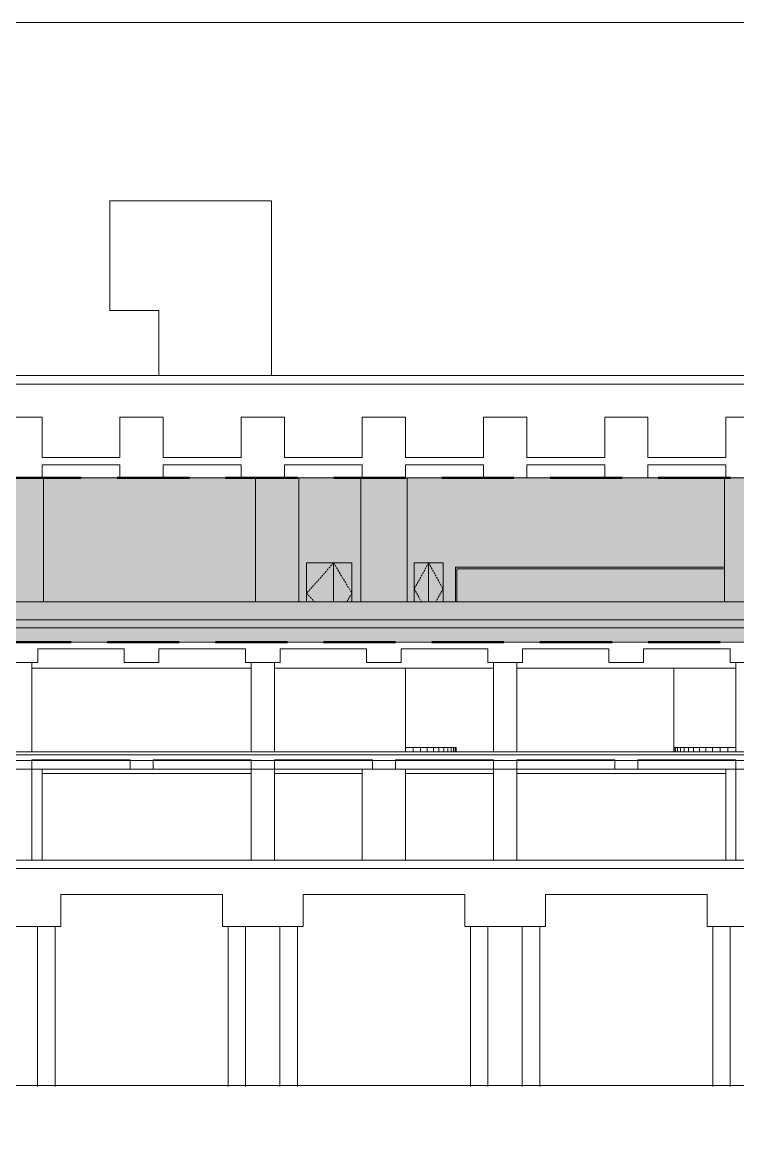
# Model space of a CAD drawing. Header units: millimetres. Extents: x 829698 to 839067, y 817400 to 823544.
# Drawn here: x 833062.3 to 833161.4, y 820278.5 to 820435.4 of the extents above; entities that cross this region are included whole.
import ezdxf

# ---------------------------------------------------------------- set-up
doc = ezdxf.new("R2010")
doc.units = ezdxf.units.MM
doc.linetypes.add('2X62X-MAGP-S-001$0$HIDDEN', pattern=[0.375, 0.25, -0.125])
doc.linetypes.add('DASHED2', pattern=[0.375, 0.25, -0.125])
doc.layers.add('01-feature', color=8, linetype='Continuous', lineweight=13)
doc.layers.add('01-occup', color=7, linetype='DASHED2', lineweight=50)
doc.layers.add('01-hatch', color=7, linetype='Continuous', lineweight=0, true_color=0xa8def7)
doc.layers.add('viewport', color=2, linetype='Continuous', lineweight=20, plot=False)

msp = doc.modelspace()

# ---------------------------------------------------------------- hatches: boundary and pattern name
at = {"layer": '01-hatch', "ltscale": 4}
h = msp.add_hatch(color=256, dxfattribs=at)
h.dxf.hatch_style = 1
h.paths.add_polyline_path([(832893.957, 820349.551), (833973.422, 820349.531), (833973.422, 820350.931), (833995.25, 820351.532), (834004.18, 820351.732), (834019.339, 820351.932), (834057.726, 820352.132), (834106.29, 820352.331), (834172.67, 820352.531), (834344.598, 820351.199), (834344.598, 820351.791), (834351.41, 820351.791), (834515.443, 820351.791), (834515.443, 820353.791), (834573.425, 820353.791), (834573.425, 820354.811), (835012.815, 820354.811), (835091.499, 820356.212), (835202, 820360.212), (835256.125, 820362.255), (835256.125, 820383.99), (835201.189, 820381.917), (835147.665, 820379.918), (835090.924, 820377.925), (835012.622, 820376.531), (834572.404, 820376.531), (834542.653, 820375.528), (834522.276, 820375.33), (834497.413, 820374.927), (834489.364, 820374.725), (834481.166, 820374.526), (834472.217, 820374.327), (834462.115, 820374.128), (834450.142, 820373.929), (834434.498, 820373.731), (834395.552, 820373.531), (834380.467, 820373.33), (834354.416, 820373.132), (834325.502, 820373.331), (834282.081, 820373.731), (834258.978, 820373.931), (834224.843, 820374.131), (834197.004, 820374.331), (834172.727, 820374.532), (834106.212, 820374.331), (834057.623, 820374.131), (834019.136, 820373.931), (834003.766, 820373.728), (833987.347, 820373.324), (833972.899, 820372.925), (833964.245, 820372.729), (833948.328, 820372.53), (833929.24, 820372.331), (832893.957, 820372.331)])

# ---------------------------------------------------------------- linework, layer by layer
at = {"layer": '01-feature'}
for p, q in [((833096.771, 820410.619), (833074.371, 820410.619)), ((833074.371, 820395.419), (833074.371, 820410.619)), ((833096.771, 820386.419), (833096.771, 820410.619)), ((833081.171, 820395.419), (833074.371, 820395.419)), ((833081.171, 820386.419), (833081.171, 820395.419)), ((832896.371, 820386.419), (833985.653, 820386.419)), ((833058.971, 820380.619), (833064.971, 820380.619)), ((833064.971, 820375.019), (833064.971, 820380.619)), ((833075.771, 820380.619), (833081.771, 820380.619)), ((833075.771, 820375.019), (833075.771, 820380.619)), ((833081.771, 820375.019), (833081.771, 820380.619)), ((833092.571, 820380.619), (833098.571, 820380.619)), ((833092.571, 820375.019), (833092.571, 820380.619)), ((833098.571, 820375.019), (833098.571, 820380.619)), ((833109.371, 820380.619), (833115.371, 820380.619)), ((833109.371, 820375.019), (833109.371, 820380.619)), ((833115.371, 820375.019), (833115.371, 820380.619)), ((833126.171, 820380.619), (833132.171, 820380.619)), ((833126.171, 820375.019), (833126.171, 820380.619)), ((833132.171, 820375.019), (833132.171, 820380.619)), ((833142.971, 820380.619), (833148.971, 820380.619)), ((833142.971, 820375.019), (833142.971, 820380.619)), ((833148.971, 820375.019), (833148.971, 820380.619)), ((833159.771, 820380.619), (833165.771, 820380.619)), ((833159.771, 820375.019), (833159.771, 820380.619)), ((833064.971, 820375.019), (833075.771, 820375.019)), ((833081.771, 820375.019), (833092.571, 820375.019)), ((833098.571, 820375.019), (833109.371, 820375.019)), ((833115.371, 820375.019), (833126.171, 820375.019)), ((833132.171, 820375.019), (833142.971, 820375.019)), ((833148.971, 820375.019), (833159.771, 820375.019)), ((833064.971, 820374.019), (833075.771, 820374.019)), ((833064.971, 820372.219), (833064.971, 820374.019)), ((833075.771, 820372.219), (833075.771, 820374.019)), ((833081.771, 820374.019), (833092.571, 820374.019)), ((833081.771, 820372.219), (833081.771, 820374.019)), ((833092.571, 820372.219), (833092.571, 820374.019)), ((833098.571, 820374.019), (833109.371, 820374.019)), ((833098.571, 820372.219), (833098.571, 820374.019)), ((833109.371, 820372.219), (833109.371, 820374.019)), ((833115.371, 820374.019), (833126.171, 820374.019)), ((833115.371, 820372.219), (833115.371, 820374.019)), ((833126.171, 820372.219), (833126.171, 820374.019)), ((833132.171, 820374.019), (833142.971, 820374.019)), ((833132.171, 820372.219), (833132.171, 820374.019)), ((833142.971, 820372.219), (833142.971, 820374.019)), ((833148.971, 820374.019), (833159.771, 820374.019)), ((833148.971, 820372.219), (833148.971, 820374.019)), ((833159.771, 820372.219), (833159.771, 820374.019)), ((833871.371, 820372.219), (832896.371, 820372.219)), ((833058.971, 820372.219), (833064.971, 820372.219)), ((833065.171, 820372.219), (833065.171, 820355.019)), ((833075.771, 820372.219), (833081.771, 820372.219)), ((833092.571, 820372.219), (833098.571, 820372.219)), ((833094.571, 820372.219), (833094.571, 820355.019)), ((833100.571, 820372.219), (833100.571, 820355.019)), ((833109.171, 820372.219), (833109.171, 820355.019)), ((833109.371, 820372.219), (833115.371, 820372.219)), ((833115.571, 820372.219), (833115.571, 820355.019)), ((833126.171, 820372.219), (833132.171, 820372.219)), ((833142.971, 820372.219), (833148.971, 820372.219)), ((833159.571, 820372.219), (833159.571, 820355.019)), ((833159.771, 820372.219), (833165.771, 820372.219)), ((833101.651, 820360.419), (833107.931, 820360.419)), ((833101.651, 820360.419), (833101.651, 820355.019)), ((833105.391, 820360.419), (833105.391, 820355.019)), ((833107.931, 820360.419), (833107.931, 820355.019)), ((833116.561, 820360.419), (833116.561, 820355.019)), ((833120.561, 820360.419), (833116.561, 820360.419)), ((833118.561, 820355.019), (833118.561, 820360.419)), ((833120.561, 820360.419), (833120.561, 820355.019)), ((832933.201, 820355.019), (833923.355, 820355.019)), ((832933.201, 820352.539), (833923.355, 820352.539)), ((832896.773, 820351.419), (833929.381, 820351.419)), ((832896.773, 820349.419), (833973.456, 820349.419)), ((833064.371, 820348.519), (833076.371, 820348.519)), ((833064.371, 820348.519), (833064.371, 820346.619)), ((833076.371, 820348.519), (833076.371, 820346.619)), ((833081.171, 820348.519), (833093.171, 820348.519)), ((833081.171, 820348.519), (833081.171, 820346.619)), ((833093.171, 820348.519), (833093.171, 820346.619)), ((833097.971, 820348.519), (833109.971, 820348.519)), ((833097.971, 820348.519), (833097.971, 820346.619)), ((833109.971, 820348.519), (833109.971, 820346.619)), ((833114.771, 820348.519), (833126.771, 820348.519)), ((833114.771, 820348.519), (833114.771, 820346.619)), ((833126.771, 820348.519), (833126.771, 820346.619)), ((833131.571, 820348.519), (833143.571, 820348.519)), ((833131.571, 820348.519), (833131.571, 820346.619)), ((833143.571, 820348.519), (833143.571, 820346.619)), ((833148.371, 820348.519), (833160.371, 820348.519)), ((833148.371, 820348.519), (833148.371, 820346.619)), ((833160.371, 820348.519), (833160.371, 820346.619)), ((833059.571, 820346.619), (833064.371, 820346.619)), ((833063.571, 820346.619), (833063.571, 820334.219)), ((833076.371, 820346.619), (833081.171, 820346.619)), ((833093.171, 820346.619), (833097.971, 820346.619)), ((833093.971, 820346.619), (833093.971, 820334.219)), ((833097.171, 820346.619), (833097.171, 820334.219)), ((833109.971, 820346.619), (833114.771, 820346.619)), ((833126.771, 820346.619), (833131.571, 820346.619)), ((833127.571, 820346.619), (833127.571, 820334.219)), ((833130.771, 820346.619), (833130.771, 820334.219)), ((833143.571, 820346.619), (833148.371, 820346.619)), ((833160.371, 820346.619), (833165.171, 820346.619)), ((833161.171, 820346.619), (833161.171, 820334.219)), ((833063.571, 820345.819), (833093.971, 820345.819)), ((833097.171, 820345.819), (833127.571, 820345.819)), ((833115.371, 820345.819), (833115.371, 820334.219)), ((833130.771, 820345.819), (833161.171, 820345.819)), ((833152.571, 820345.819), (833152.571, 820334.219)), ((832896.415, 820333.819), (833934.137, 820333.819)), ((832896.773, 820334.219), (833934.137, 820334.219)), ((833115.371, 820334.819), (833122.359, 820334.819)), ((833116.435, 820334.819), (833116.435, 820334.219)), ((833117.439, 820334.819), (833117.439, 820334.219)), ((833118.372, 820334.819), (833118.372, 820334.219)), ((833119.225, 820334.819), (833119.225, 820334.219)), ((833119.99, 820334.819), (833119.99, 820334.219)), ((833120.658, 820334.819), (833120.658, 820334.219)), ((833121.224, 820334.819), (833121.224, 820334.219)), ((833121.682, 820334.819), (833121.682, 820334.219)), ((833122.026, 820334.819), (833122.026, 820334.219)), ((833122.254, 820334.819), (833122.254, 820334.219)), ((833122.359, 820334.819), (833122.359, 820334.219)), ((833152.571, 820334.819), (833161.171, 820334.819)), ((833152.624, 820334.819), (833152.624, 820334.219)), ((833152.795, 820334.819), (833152.795, 820334.219)), ((833153.081, 820334.819), (833153.081, 820334.219)), ((833153.478, 820334.819), (833153.478, 820334.219)), ((833153.985, 820334.819), (833153.985, 820334.219)), ((833154.595, 820334.819), (833154.595, 820334.219)), ((833155.303, 820334.819), (833155.303, 820334.219)), ((833156.102, 820334.819), (833156.102, 820334.219)), ((833156.985, 820334.819), (833156.985, 820334.219)), ((833157.942, 820334.819), (833157.942, 820334.219)), ((833158.966, 820334.819), (833158.966, 820334.219)), ((833160.045, 820334.819), (833160.045, 820334.219)), ((832899.973, 820331.819), (833530.771, 820331.819)), ((833060.371, 820331.819), (833063.571, 820331.819)), ((833063.571, 820333.119), (833077.171, 820333.119)), ((833063.571, 820331.819), (833063.571, 820333.119)), ((833063.571, 820331.819), (833063.571, 820319.219)), ((833064.971, 820331.819), (833064.971, 820319.219)), ((833077.171, 820331.819), (833077.171, 820333.119)), ((833077.171, 820331.819), (833080.371, 820331.819)), ((833080.371, 820333.119), (833093.971, 820333.119)), ((833080.371, 820331.819), (833080.371, 820333.119)), ((833093.971, 820331.819), (833093.971, 820333.119)), ((833093.971, 820331.819), (833093.971, 820319.219)), ((833093.971, 820331.819), (833097.171, 820331.819)), ((833097.171, 820333.119), (833110.771, 820333.119)), ((833097.171, 820331.819), (833097.171, 820333.119)), ((833097.171, 820331.819), (833097.171, 820319.219)), ((833109.371, 820331.819), (833109.371, 820319.219)), ((833110.771, 820331.819), (833110.771, 820333.119)), ((833110.771, 820331.819), (833113.971, 820331.819)), ((833113.971, 820333.119), (833127.571, 820333.119)), ((833113.971, 820331.819), (833113.971, 820333.119)), ((833115.371, 820331.819), (833115.371, 820319.219)), ((833127.571, 820331.819), (833127.571, 820333.119)), ((833127.571, 820331.819), (833127.571, 820319.219)), ((833127.571, 820331.819), (833130.771, 820331.819)), ((833130.771, 820333.119), (833144.371, 820333.119)), ((833130.771, 820331.819), (833130.771, 820333.119)), ((833130.771, 820331.819), (833130.771, 820319.219)), ((833144.371, 820331.819), (833144.371, 820333.119)), ((833144.371, 820331.819), (833147.571, 820331.819)), ((833147.571, 820333.119), (833161.171, 820333.119)), ((833147.571, 820331.819), (833147.571, 820333.119)), ((833159.771, 820331.819), (833159.771, 820319.219)), ((833161.171, 820331.819), (833161.171, 820333.119)), ((833161.171, 820331.819), (833161.171, 820319.219)), ((833161.171, 820331.819), (833164.371, 820331.819)), ((833064.971, 820331.219), (833093.971, 820331.219)), ((833097.171, 820331.219), (833109.371, 820331.219)), ((833115.371, 820331.219), (833127.571, 820331.219)), ((833130.771, 820331.219), (833159.771, 820331.219)), ((832897.173, 820319.219), (833934.137, 820319.219)), ((832896.415, 820318.019), (833934.137, 820318.019)), ((833067.571, 820314.419), (833089.971, 820314.419)), ((833067.571, 820314.419), (833067.571, 820310.019)), ((833067.571, 820314.419), (833089.971, 820314.419)), ((833089.971, 820314.419), (833089.971, 820310.019)), ((833101.171, 820314.419), (833123.571, 820314.419)), ((833101.171, 820314.419), (833101.171, 820310.019)), ((833101.171, 820314.419), (833123.571, 820314.419)), ((833123.571, 820314.419), (833123.571, 820310.019)), ((833134.771, 820314.419), (833157.171, 820314.419)), ((833134.771, 820314.419), (833134.771, 820310.019)), ((833134.771, 820314.419), (833157.171, 820314.419)), ((833157.171, 820314.419), (833157.171, 820310.019)), ((833056.371, 820310.019), (833067.571, 820310.019)), ((833064.351, 820310.019), (833064.351, 820287.809)), ((833066.791, 820310.019), (833066.791, 820287.809)), ((833089.971, 820310.019), (833101.171, 820310.019)), ((833090.751, 820310.019), (833090.751, 820287.809)), ((833093.191, 820310.019), (833093.191, 820287.809)), ((833097.951, 820310.019), (833097.951, 820287.809)), ((833100.391, 820310.019), (833100.391, 820287.809)), ((833123.571, 820310.019), (833134.771, 820310.019)), ((833124.351, 820310.019), (833124.351, 820287.809)), ((833126.791, 820310.019), (833126.791, 820287.809)), ((833131.551, 820310.019), (833131.551, 820287.809)), ((833133.991, 820310.019), (833133.991, 820287.809)), ((833157.171, 820310.019), (833168.371, 820310.019)), ((833157.951, 820310.019), (833157.951, 820287.809)), ((833160.391, 820310.019), (833160.391, 820287.809))]:
    msp.add_line(p, q, dxfattribs=at)
for points in [[(832896.371, 820385.219), (834346.138, 820385.219)], [(834346.138, 820385.219), (832896.773, 820385.219)], [(833058.971, 820380.619), (833064.971, 820380.619), (833064.971, 820375.019), (833075.771, 820375.019), (833075.771, 820380.619), (833081.771, 820380.619), (833081.771, 820375.019), (833092.571, 820375.019), (833092.571, 820380.619), (833098.571, 820380.619), (833098.571, 820375.019), (833109.371, 820375.019), (833109.371, 820380.619), (833115.371, 820380.619), (833115.371, 820375.019), (833126.171, 820375.019), (833126.171, 820380.619), (833132.171, 820380.619), (833132.171, 820375.019), (833142.971, 820375.019), (833142.971, 820380.619), (833148.971, 820380.619), (833148.971, 820375.019), (833159.771, 820375.019), (833159.771, 820380.619), (833165.771, 820380.619)], [(832903.186, 820287.929), (833307.512, 820287.929), (833309.912, 820281.335), (833314.712, 820294.523), (833317.112, 820287.929), (833885.982, 820287.929)]]:
    msp.add_lwpolyline(points, dxfattribs=at)
at = {"layer": '01-feature', "linetype": '2X62X-MAGP-S-001$0$HIDDEN'}
for points in [[(833105.391, 820360.419), (833101.651, 820356.219), (833102.719, 820355.019)], [(833105.391, 820360.419), (833107.931, 820356.219), (833107.205, 820355.019)], [(833118.561, 820360.419), (833116.561, 820356.819), (833117.561, 820355.019)], [(833118.561, 820360.419), (833120.561, 820356.819), (833119.561, 820355.019)]]:
    msp.add_lwpolyline(points, dxfattribs=at)
at = {"layer": '01-feature', "linetype": 'Continuous'}
for points in [[(833122.284, 820355.019), (833122.284, 820359.819), (833159.571, 820359.819)], [(833122.484, 820355.019), (833122.484, 820359.619), (833159.571, 820359.619)]]:
    msp.add_lwpolyline(points, dxfattribs=at)
at = {"layer": '01-occup', "ltscale": 40, "flags": 128}
msp.add_lwpolyline([(832893.991, 820349.439), (833973.456, 820349.419), (833973.456, 820350.818), (833995.283, 820351.419), (834004.214, 820351.619), (834019.372, 820351.819), (834057.759, 820352.019), (834106.323, 820352.219), (834172.703, 820352.419), (834344.632, 820351.086), (834344.632, 820351.679), (834351.444, 820351.679), (834515.477, 820351.679), (834515.477, 820353.679), (834573.459, 820353.679), (834573.459, 820354.699), (835012.849, 820354.699), (835091.532, 820356.099), (835202.034, 820360.099), (835256.159, 820362.142), (835256.159, 820383.877), (835201.223, 820381.804), (835147.699, 820379.805), (835090.957, 820377.812), (835012.655, 820376.419), (834572.437, 820376.419), (834542.686, 820375.415), (834522.309, 820375.217), (834497.447, 820374.814), (834489.398, 820374.612), (834481.199, 820374.413), (834472.25, 820374.214), (834462.148, 820374.015), (834450.175, 820373.816), (834434.531, 820373.618), (834395.585, 820373.418), (834380.5, 820373.218), (834354.45, 820373.019), (834325.535, 820373.218), (834282.115, 820373.618), (834259.011, 820373.818), (834224.876, 820374.018), (834197.038, 820374.218), (834172.761, 820374.419), (834106.245, 820374.218), (834057.657, 820374.018), (834019.17, 820373.818), (834003.8, 820373.615), (833987.38, 820373.212), (833972.932, 820372.812), (833964.279, 820372.616), (833948.361, 820372.417), (833929.273, 820372.219), (832893.991, 820372.219)], close=True, dxfattribs=at)
at = {"layer": 'viewport', "color": 1, "ltscale": 4}
msp.add_lwpolyline([(835327.345, 820235.777), (832772.888, 820235.777), (832772.888, 820435.351), (835327.345, 820435.351)], close=True, dxfattribs=at)
at = {"layer": 'viewport', "ltscale": 4}
msp.add_lwpolyline([(835327.345, 820435.351), (832772.888, 820435.351), (832772.888, 820333.04), (835327.345, 820333.04)], close=True, dxfattribs=at)

doc.saveas('drawing.dxf')
